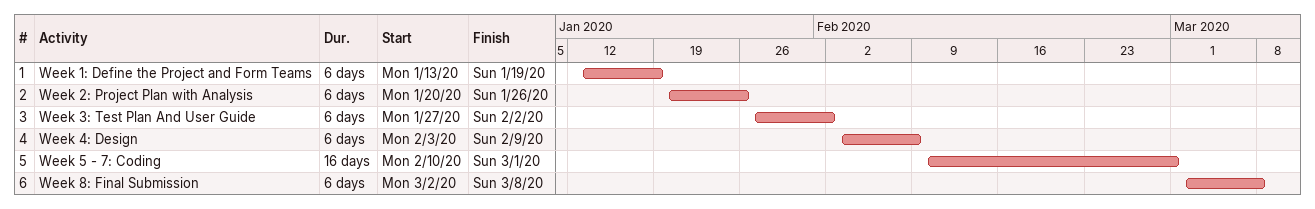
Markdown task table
| ID | Task | Duration | Start | Finish |
|---|---|---|---|---|
| 1 | Week 1: Define the Project and Form Teams | 6d | 2020-01-13 | 2020-01-19 |
| 2 | Week 2: Project Plan with Analysis | 6d | 2020-01-20 | 2020-01-26 |
| 3 | Week 3: Test Plan And User Guide | 6d | 2020-01-27 | 2020-02-02 |
| 4 | Week 4: Design | 6d | 2020-02-03 | 2020-02-09 |
| 5 | Week 5 - 7: Coding | 16d | 2020-02-10 | 2020-03-01 |
| 6 | Week 8: Final Submission | 6d | 2020-03-02 | 2020-03-08 |
